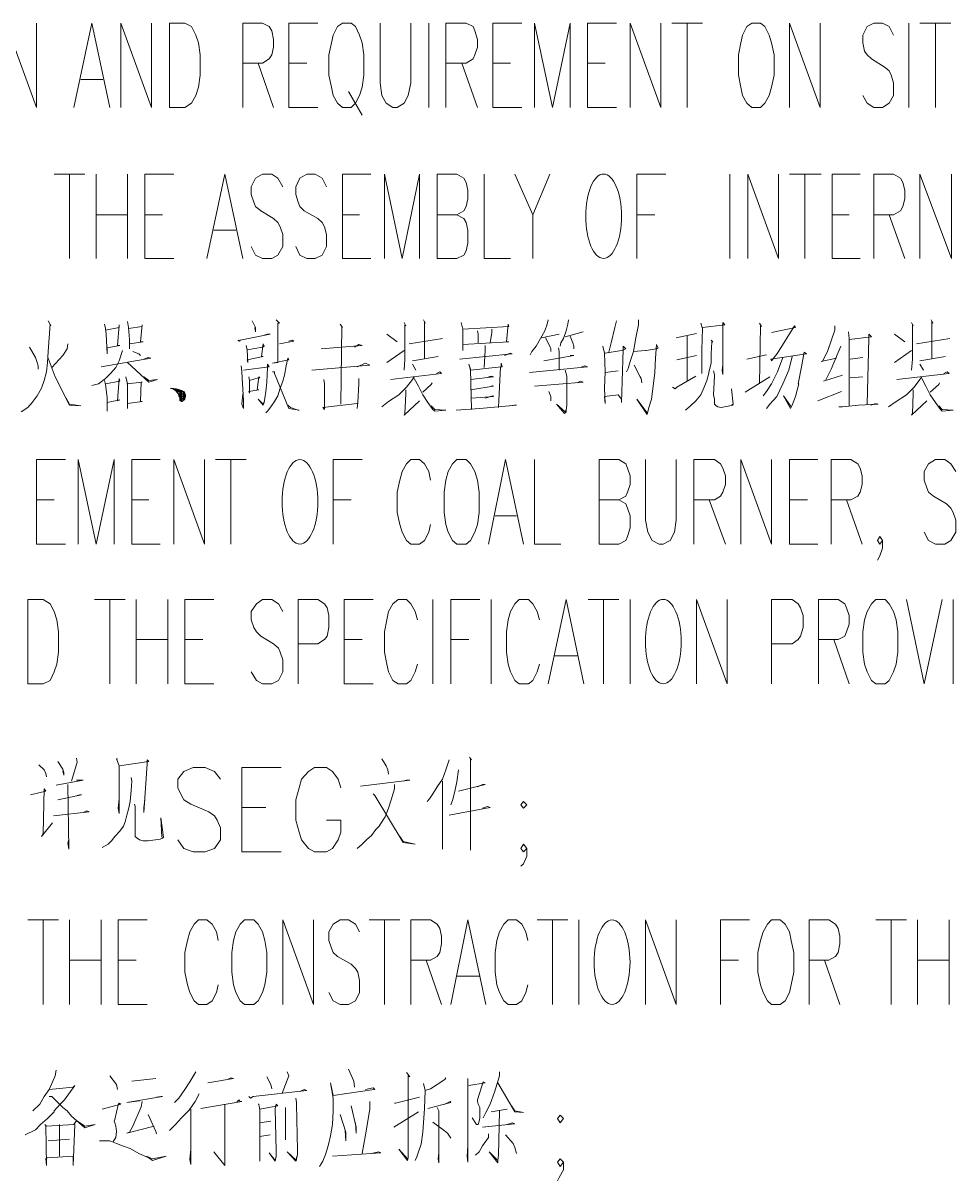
# Model space of a CAD drawing. Header units: millimetres. Extents: x 0 to 588, y 0 to 874.
# Drawn here: x 480.6 to 503.75, y 551.52 to 580.26 of the extents above; entities that cross this region are included whole.
import ezdxf

# ---------------------------------------------------------------- set-up
doc = ezdxf.new("R2010")
doc.units = ezdxf.units.MM
doc.layers.get('0').update_dxf_attribs({"lineweight": 18})

msp = doc.modelspace()

# ---------------------------------------------------------------- linework, layer by layer
at = {"color": 0, "lineweight": 0}
for points in [[(480.166, 578.168), (480.166, 580.263), (480.928, 578.168), (480.928, 580.263)], [(481.859, 578.168), (482.304, 580.263), (482.748, 578.168)], [(483.023, 578.168), (483.023, 580.263), (483.785, 578.168), (483.785, 580.263)], [(486.05, 578.168), (486.05, 580.263), (486.537, 580.263), (486.706, 580.178), (486.77, 580.072), (486.812, 579.861), (486.812, 579.67), (486.77, 579.48), (486.706, 579.374), (486.537, 579.268), (486.05, 579.268)], [(487.193, 578.168), (487.193, 580.263), (487.913, 580.263)], [(489.458, 580.263), (489.458, 578.781), (489.5, 578.464), (489.606, 578.273), (489.776, 578.168), (489.881, 578.168), (490.051, 578.273), (490.156, 578.464), (490.22, 578.781), (490.22, 580.263)], [(490.664, 580.263), (490.664, 578.168)], [(491.088, 578.168), (491.088, 580.263), (491.596, 580.263), (491.765, 580.178), (491.808, 580.072), (491.871, 579.861), (491.871, 579.67), (491.808, 579.48), (491.765, 579.374), (491.596, 579.268), (491.088, 579.268)], [(492.252, 578.168), (492.252, 580.263), (492.972, 580.263)], [(493.289, 578.168), (493.289, 580.263), (493.734, 578.168), (494.178, 580.263), (494.178, 578.168)], [(494.601, 578.168), (494.601, 580.263), (495.321, 580.263)], [(495.66, 578.168), (495.66, 580.263), (496.422, 578.168), (496.422, 580.263)], [(496.697, 580.263), (497.459, 580.263)], [(497.078, 580.263), (497.078, 578.168)], [(499.618, 578.168), (499.618, 580.263), (500.38, 578.168), (500.38, 580.263)], [(502.2, 579.967), (502.094, 580.178), (501.925, 580.263), (501.714, 580.263), (501.544, 580.178), (501.438, 579.967), (501.438, 579.776), (501.481, 579.564), (501.544, 579.48), (501.65, 579.374), (501.989, 579.162), (502.094, 579.078), (502.137, 578.972), (502.2, 578.781), (502.2, 578.464), (502.094, 578.273), (501.925, 578.168), (501.714, 578.168), (501.544, 578.273), (501.438, 578.464)], [(502.581, 580.263), (502.581, 578.168)], [(502.856, 580.263), (503.618, 580.263)], [(503.238, 580.263), (503.238, 578.168)], [(486.431, 579.268), (486.812, 578.168)], [(487.193, 579.268), (487.638, 579.268)], [(491.49, 579.268), (491.871, 578.168)], [(492.252, 579.268), (492.697, 579.268)], [(494.601, 579.268), (495.046, 579.268)], [(482.029, 578.866), (482.579, 578.866)], [(488.675, 578.57), (489.014, 577.977)], [(487.193, 578.168), (487.913, 578.168)], [(492.252, 578.168), (492.972, 578.168)], [(494.601, 578.168), (495.321, 578.168)], [(481.372, 576.516), (482.134, 576.516)], [(481.753, 576.516), (481.753, 574.421)], [(482.409, 576.516), (482.409, 574.421)], [(483.193, 576.516), (483.193, 574.421)], [(483.616, 574.421), (483.616, 576.516), (484.336, 576.516)], [(485.161, 574.421), (485.606, 576.516), (486.05, 574.421)], [(487.045, 576.199), (486.918, 576.411), (486.77, 576.516), (486.537, 576.516), (486.368, 576.411), (486.262, 576.199), (486.262, 576.009), (486.325, 575.818), (486.368, 575.712), (486.495, 575.606), (486.812, 575.416), (486.918, 575.31), (486.981, 575.204), (487.045, 575.014), (487.045, 574.717), (486.918, 574.506), (486.77, 574.421), (486.537, 574.421), (486.368, 574.506), (486.262, 574.717)], [(488.125, 576.199), (488.019, 576.411), (487.849, 576.516), (487.638, 576.516), (487.468, 576.411), (487.363, 576.199), (487.363, 576.009), (487.426, 575.818), (487.468, 575.712), (487.574, 575.606), (487.913, 575.416), (488.019, 575.31), (488.082, 575.204), (488.125, 575.014), (488.125, 574.717), (488.019, 574.506), (487.849, 574.421), (487.638, 574.421), (487.468, 574.506), (487.363, 574.717)], [(488.527, 574.421), (488.527, 576.516), (489.225, 576.516)], [(489.564, 574.421), (489.564, 576.516), (490.008, 574.421), (490.432, 576.516), (490.432, 574.421)], [(490.876, 574.421), (490.876, 576.516), (491.363, 576.516), (491.532, 576.411), (491.596, 576.305), (491.638, 576.114), (491.638, 575.903), (491.596, 575.712), (491.532, 575.606), (491.363, 575.5), (490.876, 575.5)], [(492.04, 576.516), (492.04, 574.421), (492.697, 574.421)], [(492.802, 576.516), (493.247, 575.5), (493.247, 574.421)], [(493.67, 576.516), (493.247, 575.5)], [(495.829, 574.421), (495.829, 576.516), (496.549, 576.516)], [(498.136, 576.516), (498.136, 574.421)], [(498.581, 574.421), (498.581, 576.516), (499.343, 574.421), (499.343, 576.516)], [(499.618, 576.516), (500.401, 576.516)], [(499.999, 576.516), (499.999, 574.421)], [(500.676, 574.421), (500.676, 576.516), (501.375, 576.516)], [(501.714, 574.421), (501.714, 576.516), (502.2, 576.516), (502.37, 576.411), (502.433, 576.305), (502.476, 576.114), (502.476, 575.903), (502.433, 575.712), (502.37, 575.606), (502.2, 575.5), (501.714, 575.5)], [(502.856, 574.421), (502.856, 576.516), (503.64, 574.421), (503.64, 576.516)], [(482.409, 575.5), (483.193, 575.5)], [(483.616, 575.5), (484.06, 575.5)], [(488.527, 575.5), (488.95, 575.5)], [(491.363, 575.5), (491.532, 575.416), (491.596, 575.31), (491.638, 575.12), (491.638, 574.802), (491.596, 574.611), (491.532, 574.506), (491.363, 574.421), (490.876, 574.421)], [(495.829, 575.5), (496.274, 575.5)], [(500.676, 575.5), (501.1, 575.5)], [(502.094, 575.5), (502.476, 574.421)], [(485.33, 575.12), (485.881, 575.12)], [(483.616, 574.421), (484.336, 574.421)], [(488.527, 574.421), (489.225, 574.421)], [(500.676, 574.421), (501.375, 574.421)], [(481.224, 572.876), (481.288, 572.749), (481.267, 572.791), (481.224, 572.114), (481.203, 571.839), (481.182, 571.605), (481.118, 571.394), (481.055, 571.204), (480.949, 571.013), (480.822, 570.844), (480.716, 570.717), (480.547, 570.611)], [(486.283, 572.876), (486.368, 572.707), (486.368, 572.601), (486.346, 572.707)], [(486.876, 572.897), (486.96, 572.812), (486.918, 572.812), (486.918, 571.839), (486.791, 571.817), (487.193, 571.902), (487.172, 571.944), (487.13, 571.754), (487.087, 571.521), (487.045, 571.373), (486.981, 571.204), (486.918, 571.013), (486.833, 570.865), (486.749, 570.738), (486.664, 570.632), (486.622, 570.59)], [(490.538, 572.897), (490.58, 572.812), (490.559, 572.855), (490.559, 571.944)], [(493.628, 572.897), (493.607, 572.791), (493.543, 572.622), (493.332, 572.241), (493.226, 572.114), (493.183, 572.029)], [(494.136, 572.897), (494.115, 572.791), (494.072, 572.622), (494.009, 572.431), (493.945, 572.326), (493.924, 572.241)], [(495.321, 572.876), (495.279, 572.707), (495.194, 572.326), (495.131, 572.093)], [(495.872, 572.897), (495.872, 572.77), (495.808, 572.452), (495.745, 572.114), (495.66, 571.86), (495.618, 571.691), (495.575, 571.605)], [(503.132, 572.897), (503.174, 572.812), (503.153, 572.855), (503.153, 571.944)], [(482.621, 572.791), (482.642, 572.685), (482.663, 572.537), (482.685, 572.05), (482.685, 572.198), (483.002, 572.262), (482.939, 572.262), (482.981, 572.77), (482.981, 572.707), (482.642, 572.643)], [(483.193, 572.855), (483.214, 572.707), (483.235, 572.41), (483.235, 572.177), (483.235, 572.304), (483.574, 572.347), (483.51, 572.347), (483.553, 572.77), (483.553, 572.728), (483.214, 572.685)], [(488.463, 572.791), (488.527, 572.707), (488.505, 572.728), (488.484, 570.802)], [(490.051, 572.833), (490.093, 572.749), (490.072, 572.77), (490.072, 571.923), (490.051, 571.648)], [(491.469, 572.833), (491.511, 572.664), (491.511, 572.135), (491.511, 572.283), (492.654, 572.347), (492.591, 572.347), (492.633, 572.791), (492.654, 572.728), (491.511, 572.664)], [(491.871, 572.622), (491.892, 572.537), (491.892, 572.326)], [(492.231, 572.664), (492.231, 572.579), (492.188, 572.326)], [(494.051, 572.474), (494.496, 572.601)], [(497.417, 572.812), (497.459, 572.685), (497.438, 572.156), (497.438, 571.563), (497.438, 571.817)], [(497.459, 572.707), (498.009, 572.77), (497.967, 572.833), (497.967, 571.542), (497.946, 571.648), (497.967, 571.775)], [(498.877, 572.812), (498.92, 572.728), (498.898, 572.749), (498.877, 571.309)], [(499.173, 572.579), (499.766, 572.707), (499.745, 572.749), (499.322, 572.072), (499.173, 571.881), (499.152, 571.923), (500.041, 572.05), (499.978, 572.093), (499.914, 571.733), (499.83, 571.309), (499.851, 571.309), (499.766, 570.992), (499.682, 570.78), (499.639, 570.696), (499.47, 571.013), (499.66, 570.738)], [(500.74, 572.749), (500.74, 572.643), (500.57, 572.135), (500.443, 571.881), (500.401, 571.86), (500.782, 571.944)], [(501.079, 572.601), (501.1, 572.431), (501.1, 570.759)], [(502.645, 572.833), (502.687, 572.749), (502.666, 572.77), (502.666, 571.923), (502.645, 571.648)], [(481.711, 572.304), (481.69, 572.177), (481.584, 572.008), (481.309, 571.712)], [(485.923, 572.389), (485.966, 572.368), (485.987, 572.389), (486.728, 572.537), (486.664, 572.537), (486.579, 572.516)], [(486.135, 572.262), (486.156, 572.156), (486.177, 571.839), (486.156, 571.902), (486.558, 571.987), (486.516, 571.987), (486.558, 572.304), (486.579, 572.241), (486.537, 572.22), (486.156, 572.156)], [(486.96, 572.304), (487.32, 572.368), (487.278, 572.389), (487.193, 572.368)], [(489.627, 572.537), (489.881, 572.347)], [(490.178, 572.304), (491.003, 572.431)], [(493.459, 572.452), (493.903, 572.537)], [(493.564, 572.452), (493.67, 572.241), (493.691, 572.177), (493.691, 572.114)], [(494.178, 572.494), (494.242, 572.326), (494.263, 572.241), (494.263, 572.177)], [(497.311, 572.558), (496.803, 572.452)], [(497.671, 572.389), (497.713, 572.347), (497.692, 572.347), (497.671, 572.05), (497.671, 571.817), (497.628, 571.627), (497.607, 571.542), (497.565, 571.394), (497.501, 571.225), (497.417, 571.034), (497.29, 570.886), (497.163, 570.759), (497.036, 570.653)], [(497.078, 572.494), (497.078, 571.373)], [(501.1, 572.41), (501.65, 572.474), (501.587, 572.537), (501.587, 572.431), (501.544, 570.802)], [(502.221, 572.537), (502.476, 572.347)], [(502.772, 572.304), (503.597, 572.431)], [(480.759, 572.22), (480.907, 571.965), (480.949, 571.839), (480.97, 571.754), (480.97, 571.669)], [(483.066, 572.135), (482.981, 571.881), (482.896, 571.712), (482.769, 571.563), (482.642, 571.436), (482.473, 571.309), (482.304, 571.267)], [(483.32, 572.114), (483.468, 572.05), (483.51, 572.008)], [(487.998, 572.177), (489.014, 572.262), (488.929, 572.283), (488.823, 572.22)], [(489.627, 571.839), (490.051, 572.135)], [(491.426, 571.923), (492.739, 572.05), (492.697, 572.072), (492.548, 572.008)], [(492.062, 572.262), (492.062, 572.135), (492.04, 571.712)], [(493.882, 572.198), (493.903, 572.114), (493.903, 571.648)], [(494.983, 572.241), (495.025, 572.072), (495.046, 571.605), (495.025, 571.204), (495.046, 570.823), (495.025, 570.992), (495.363, 571.034), (495.448, 570.928), (495.448, 570.844), (495.469, 571.373), (495.49, 572.156), (495.49, 572.241), (495.554, 572.177), (495.448, 572.135), (495.046, 572.072)], [(495.745, 572.114), (496.041, 572.135), (496.062, 572.135), (496.316, 572.177), (496.358, 572.198), (496.316, 572.283), (496.295, 571.944), (496.274, 571.585), (496.231, 571.246), (496.189, 570.928), (496.125, 570.717), (496.083, 570.547), (495.829, 570.928), (496.083, 570.59)], [(498.56, 571.923), (499.046, 572.029)], [(500.888, 572.241), (500.655, 571.669), (500.507, 571.394), (500.465, 571.373), (500.93, 571.521)], [(502.221, 571.839), (502.645, 572.135)], [(481.224, 571.944), (481.394, 571.479), (481.753, 570.78), (482.029, 570.759), (481.753, 570.802), (481.669, 570.95)], [(482.536, 571.733), (483.764, 571.944), (483.701, 571.965), (483.595, 571.923)], [(483.193, 571.839), (483.722, 571.352), (483.933, 571.415), (483.722, 571.394), (483.595, 571.479)], [(486.008, 571.754), (486.029, 571.605), (486.071, 570.886), (486.071, 570.696), (486.029, 570.802), (486.05, 571.056)], [(486.071, 571.648), (486.706, 571.733), (486.664, 571.796), (486.664, 571.712), (486.643, 571.352), (486.622, 571.119), (486.601, 570.95), (486.579, 570.844), (486.558, 570.78), (486.431, 570.928), (486.558, 570.802), (486.579, 570.865)], [(487.765, 571.648), (489.204, 571.775), (489.098, 571.817), (488.887, 571.733)], [(490.262, 571.881), (490.897, 571.987)], [(490.262, 571.796), (490.347, 571.648)], [(491.723, 570.674), (491.702, 571.669), (491.659, 571.796), (491.702, 571.648), (492.464, 571.733), (492.464, 571.817), (492.485, 571.733), (492.442, 571.733), (492.4, 570.717)], [(493.162, 571.585), (494.601, 571.733), (494.538, 571.754), (494.453, 571.733)], [(493.522, 571.881), (494.263, 572.008), (494.178, 572.008)], [(495.766, 571.775), (495.914, 571.479), (495.935, 571.436), (495.956, 571.331)], [(496.824, 571.902), (497.311, 572.008)], [(499.449, 571.965), (499.322, 571.605), (499.173, 571.309), (499.046, 571.119), (498.962, 571.013)], [(499.682, 571.987), (499.597, 571.648), (499.449, 571.309), (499.3, 570.992), (499.131, 570.802), (499.046, 570.696)], [(501.438, 571.965), (501.121, 571.923)], [(502.856, 571.881), (503.491, 571.987)], [(502.856, 571.796), (502.941, 571.648)], [(483.15, 571.479), (483.193, 571.309), (483.193, 570.696), (483.193, 570.823), (483.553, 570.865), (483.51, 570.865), (483.531, 571.352), (483.553, 571.352), (483.171, 571.309)], [(486.198, 571.479), (486.219, 571.394), (486.219, 571.076), (486.198, 571.119), (486.452, 571.161), (486.41, 571.161), (486.452, 571.479), (486.474, 571.458), (486.431, 571.458), (486.219, 571.394)], [(486.791, 571.605), (486.833, 571.605), (486.833, 571.563), (487.193, 570.696), (487.447, 570.653), (487.426, 570.653), (487.236, 570.717), (487.172, 570.78)], [(490.305, 571.479), (490.262, 571.415), (490.114, 571.225), (489.924, 571.034), (489.67, 570.865), (489.5, 570.738)], [(489.712, 571.415), (490.982, 571.563), (490.94, 571.605), (490.855, 571.563)], [(491.702, 571.415), (492.273, 571.479), (492.231, 571.5), (492.146, 571.479)], [(494.051, 571.648), (494.094, 571.5), (494.094, 570.78), (494.072, 570.653), (494.072, 570.611), (494.03, 570.569), (493.839, 570.802), (494.051, 570.611), (494.072, 570.674)], [(495.046, 571.585), (495.363, 571.627)], [(496.718, 571.225), (496.782, 571.183), (496.824, 571.225), (497.29, 571.5)], [(497.734, 571.627), (497.755, 571.542), (497.755, 571.5), (497.734, 571.034), (497.755, 570.928), (497.755, 570.802), (497.798, 570.759), (497.84, 570.738), (497.925, 570.717), (498.136, 570.759), (498.2, 570.78), (498.221, 570.802), (498.179, 571.183), (498.221, 570.802), (498.179, 570.78)], [(498.517, 571.098), (499.131, 571.479)], [(501.121, 571.458), (501.438, 571.479)], [(502.899, 571.479), (502.856, 571.415), (502.708, 571.225), (502.518, 571.034), (502.264, 570.865), (502.073, 570.738)], [(502.285, 571.415), (503.576, 571.563), (503.534, 571.605), (503.449, 571.563)], [(482.621, 571.394), (482.642, 571.288), (482.685, 570.971), (482.685, 570.632), (482.685, 570.844), (483.002, 570.907), (482.939, 570.886), (482.981, 571.436), (483.002, 571.373), (482.642, 571.309)], [(484.272, 571.204), (484.399, 571.183), (484.484, 571.161), (484.526, 571.14), (484.568, 571.119), (484.59, 571.119), (484.611, 571.076), (484.632, 571.034), (484.632, 570.992), (484.611, 570.928), (484.547, 570.865), (484.526, 570.865), (484.484, 570.886), (484.484, 570.95), (484.463, 571.013), (484.442, 571.076), (484.378, 571.14), (484.315, 571.183), (484.251, 571.204)], [(484.315, 571.183), (484.399, 571.183)], [(484.357, 571.161), (484.357, 571.183)], [(484.484, 571.161), (484.357, 571.161)], [(484.399, 571.183), (484.399, 571.119)], [(484.42, 571.098), (484.42, 571.161)], [(484.442, 571.161), (484.442, 571.056)], [(484.484, 570.928), (484.484, 571.161)], [(488.061, 571.415), (488.082, 571.309), (488.082, 570.674), (488.04, 570.717), (488.887, 570.823)], [(488.929, 571.436), (488.929, 571.309), (488.908, 570.844), (488.887, 570.696)], [(490.093, 571.161), (490.093, 571.056), (490.072, 570.569), (490.051, 570.526), (490.432, 570.886)], [(490.305, 571.436), (490.411, 571.246), (490.516, 571.034), (490.643, 570.844), (490.77, 570.674), (490.813, 570.632), (491.088, 570.653), (490.813, 570.674), (490.728, 570.759)], [(490.749, 571.331), (490.728, 571.288), (490.516, 571.098)], [(491.702, 571.161), (492.273, 571.246), (492.231, 571.267)], [(493.289, 571.246), (494.496, 571.352), (494.432, 571.373), (494.348, 571.331)], [(502.687, 571.161), (502.687, 571.056), (502.666, 570.569), (502.645, 570.526), (503.026, 570.886)], [(502.899, 571.436), (503.005, 571.246), (503.111, 571.034), (503.238, 570.844), (503.365, 570.674), (503.407, 570.632), (503.682, 570.653), (503.407, 570.674), (503.322, 570.759)], [(503.343, 571.331), (503.322, 571.288), (503.111, 571.098)], [(484.378, 571.14), (484.526, 571.14)], [(484.399, 571.119), (484.568, 571.119), (484.42, 571.119)], [(484.611, 571.076), (484.442, 571.076)], [(484.463, 571.034), (484.632, 571.034)], [(484.632, 570.992), (484.484, 570.992)], [(484.484, 570.95), (484.611, 570.95)], [(484.611, 570.928), (484.484, 570.928)], [(484.484, 570.886), (484.568, 570.886)], [(484.505, 571.14), (484.505, 570.886)], [(484.526, 570.865), (484.526, 571.14)], [(484.568, 571.119), (484.568, 570.886)], [(484.59, 570.907), (484.59, 571.119)], [(484.611, 571.076), (484.611, 570.95)], [(491.723, 570.95), (492.273, 570.992), (492.252, 571.013), (492.062, 570.95)], [(493.649, 571.119), (493.691, 570.992), (493.691, 570.886)], [(500.317, 570.886), (500.909, 571.119)], [(492.675, 570.759), (492.781, 570.78), (492.845, 570.78), (491.935, 570.696), (491.342, 570.653)], [(500.846, 570.738), (500.93, 570.738), (501.332, 570.78), (501.819, 570.802), (501.735, 570.823), (501.735, 570.802), (501.629, 570.78)], [(480.928, 567.33), (480.928, 569.426), (481.647, 569.426)], [(481.965, 567.33), (481.965, 569.426), (482.409, 567.33), (482.854, 569.426), (482.854, 567.33)], [(483.298, 567.33), (483.298, 569.426), (483.997, 569.426)], [(484.336, 567.33), (484.336, 569.426), (485.098, 567.33), (485.098, 569.426)], [(485.373, 569.426), (486.135, 569.426)], [(485.754, 569.426), (485.754, 567.33)], [(488.294, 567.33), (488.294, 569.426), (489.014, 569.426)], [(490.707, 568.918), (490.664, 569.129), (490.559, 569.319), (490.432, 569.426), (490.22, 569.426), (490.114, 569.319), (490.008, 569.129), (489.945, 568.918), (489.881, 568.621), (489.881, 568.113), (489.945, 567.817), (490.008, 567.626), (490.114, 567.415), (490.22, 567.33), (490.432, 567.33), (490.559, 567.415), (490.664, 567.626), (490.707, 567.817)], [(492.146, 567.33), (492.57, 569.426), (493.014, 567.33)], [(493.289, 569.426), (493.289, 567.33), (493.945, 567.33)], [(494.898, 567.33), (494.898, 569.426), (495.385, 569.426), (495.554, 569.319), (495.596, 569.214), (495.66, 569.024), (495.66, 568.812), (495.596, 568.621), (495.554, 568.515), (495.385, 568.43), (494.898, 568.43)], [(496.041, 569.426), (496.041, 567.923), (496.104, 567.626), (496.21, 567.415), (496.38, 567.33), (496.485, 567.33), (496.655, 567.415), (496.76, 567.626), (496.803, 567.923), (496.803, 569.426)], [(497.247, 567.33), (497.247, 569.426), (497.755, 569.426), (497.904, 569.319), (497.967, 569.214), (498.031, 569.024), (498.031, 568.812), (497.967, 568.621), (497.904, 568.515), (497.755, 568.43), (497.247, 568.43)], [(498.411, 567.33), (498.411, 569.426), (499.173, 567.33), (499.173, 569.426)], [(499.618, 567.33), (499.618, 569.426), (500.317, 569.426)], [(500.655, 567.33), (500.655, 569.426), (501.142, 569.426), (501.311, 569.319), (501.375, 569.214), (501.417, 569.024), (501.417, 568.812), (501.375, 568.621), (501.311, 568.515), (501.142, 568.43), (500.655, 568.43)], [(503.745, 569.129), (503.618, 569.319), (503.47, 569.426), (503.238, 569.426), (503.068, 569.319), (502.962, 569.129), (502.962, 568.918), (503.026, 568.727), (503.068, 568.621), (503.195, 568.515), (503.513, 568.325), (503.618, 568.219), (503.682, 568.113), (503.745, 567.923), (503.745, 567.626), (503.618, 567.415), (503.47, 567.33), (503.238, 567.33), (503.068, 567.415), (502.962, 567.626)], [(480.928, 568.43), (481.372, 568.43)], [(483.298, 568.43), (483.722, 568.43)], [(488.294, 568.43), (488.738, 568.43)], [(495.385, 568.43), (495.554, 568.325), (495.596, 568.219), (495.66, 568.029), (495.66, 567.732), (495.596, 567.521), (495.554, 567.415), (495.385, 567.33), (494.898, 567.33)], [(497.628, 568.43), (498.031, 567.33)], [(499.618, 568.43), (500.062, 568.43)], [(501.036, 568.43), (501.417, 567.33)], [(492.315, 568.029), (492.845, 568.029)], [(501.925, 567.415), (501.862, 567.33), (501.798, 567.415), (501.862, 567.521), (501.925, 567.415), (501.925, 567.224), (501.862, 567.034), (501.798, 566.928)], [(480.928, 567.33), (481.647, 567.33)], [(483.298, 567.33), (483.997, 567.33)], [(499.618, 567.33), (500.317, 567.33)], [(482.367, 565.954), (483.129, 565.954)], [(482.748, 565.954), (482.748, 563.859)], [(483.404, 565.954), (483.404, 563.859)], [(484.188, 565.954), (484.188, 563.859)], [(484.611, 563.859), (484.611, 565.954), (485.33, 565.954)], [(487.045, 565.658), (486.939, 565.848), (486.77, 565.954), (486.537, 565.954), (486.389, 565.848), (486.262, 565.658), (486.262, 565.446), (486.325, 565.255), (486.389, 565.15), (486.495, 565.044), (486.812, 564.854), (486.939, 564.748), (486.981, 564.642), (487.045, 564.452), (487.045, 564.155), (486.939, 563.943), (486.77, 563.859), (486.537, 563.859), (486.389, 563.943), (486.262, 564.155)], [(487.426, 563.859), (487.426, 565.954), (487.913, 565.954), (488.082, 565.848), (488.146, 565.743), (488.188, 565.552), (488.188, 565.255), (488.146, 565.044), (488.082, 564.96), (487.913, 564.854), (487.426, 564.854)], [(488.569, 563.859), (488.569, 565.954), (489.289, 565.954)], [(490.389, 565.446), (490.326, 565.658), (490.22, 565.848), (490.114, 565.954), (489.902, 565.954), (489.776, 565.848), (489.67, 565.658), (489.627, 565.446), (489.564, 565.15), (489.564, 564.642), (489.627, 564.346), (489.67, 564.155), (489.776, 563.943), (489.902, 563.859), (490.114, 563.859), (490.22, 563.943), (490.326, 564.155), (490.389, 564.346)], [(490.77, 565.954), (490.77, 563.859)], [(491.215, 563.859), (491.215, 565.954), (491.935, 565.954)], [(492.21, 565.954), (492.21, 563.859)], [(493.416, 565.446), (493.353, 565.658), (493.247, 565.848), (493.141, 565.954), (492.908, 565.954), (492.802, 565.848), (492.697, 565.658), (492.633, 565.446), (492.591, 565.15), (492.591, 564.642), (492.633, 564.346), (492.697, 564.155), (492.802, 563.943), (492.908, 563.859), (493.141, 563.859), (493.247, 563.943), (493.353, 564.155), (493.416, 564.346)], [(493.628, 563.859), (494.072, 565.954), (494.517, 563.859)], [(494.623, 565.954), (495.385, 565.954)], [(495.004, 565.954), (495.004, 563.859)], [(495.66, 565.954), (495.66, 563.859)], [(497.311, 563.859), (497.311, 565.954), (498.073, 563.859), (498.073, 565.954)], [(499.173, 563.859), (499.173, 565.954), (499.682, 565.954), (499.83, 565.848), (499.893, 565.743), (499.957, 565.552), (499.957, 565.255), (499.893, 565.044), (499.83, 564.96), (499.682, 564.854), (499.173, 564.854)], [(500.338, 563.859), (500.338, 565.954), (500.825, 565.954), (500.994, 565.848), (501.036, 565.743), (501.1, 565.552), (501.1, 565.341), (501.036, 565.15), (500.994, 565.044), (500.825, 564.96), (500.338, 564.96)], [(502.518, 565.954), (502.962, 563.859), (503.407, 565.954)], [(503.682, 565.954), (503.682, 563.859)], [(483.404, 564.96), (484.188, 564.96)], [(484.611, 564.96), (485.055, 564.96)], [(488.569, 564.96), (489.014, 564.96)], [(491.215, 564.96), (491.659, 564.96)], [(500.719, 564.96), (501.1, 563.859)], [(493.797, 564.557), (494.348, 564.557)], [(484.611, 563.859), (485.33, 563.859)], [(488.569, 563.859), (489.289, 563.859)], [(481.923, 562.017), (481.944, 561.911), (481.796, 561.446)], [(482.939, 561.996), (482.918, 561.996), (482.981, 561.827), (482.981, 560.641), (482.96, 560.769), (482.981, 561.001)], [(482.981, 561.827), (483.722, 561.933), (483.68, 561.975), (483.68, 561.869), (483.595, 560.663), (483.595, 560.79), (483.616, 560.98)], [(489.5, 561.996), (489.606, 561.827), (489.649, 561.721), (489.67, 561.615)], [(491.173, 561.975), (491.088, 561.721), (491.003, 561.488), (490.876, 561.298), (490.77, 561.128), (490.686, 561.001), (490.622, 560.937)], [(491.68, 562.038), (491.723, 561.975), (491.702, 561.996), (491.702, 559.731), (491.702, 560.197)], [(480.991, 561.848), (481.118, 561.721), (481.161, 561.636), (481.182, 561.551)], [(481.457, 561.933), (481.584, 561.742), (481.605, 561.658), (481.605, 561.594), (481.584, 561.7)], [(485.5, 561.488), (485.352, 561.679), (485.119, 561.784), (484.822, 561.784), (484.59, 561.679), (484.442, 561.488), (484.442, 561.277), (484.526, 561.086), (484.59, 560.98), (484.759, 560.874), (485.204, 560.684), (485.352, 560.578), (485.415, 560.472), (485.5, 560.282), (485.5, 559.985), (485.352, 559.774), (485.119, 559.689), (484.822, 559.689), (484.59, 559.774), (484.442, 559.985)], [(486.029, 559.689), (486.029, 561.784), (487.003, 561.784)], [(488.484, 561.277), (488.421, 561.488), (488.273, 561.679), (488.125, 561.784), (487.828, 561.784), (487.68, 561.679), (487.511, 561.488), (487.447, 561.277), (487.363, 560.98), (487.363, 560.472), (487.447, 560.176), (487.511, 559.985), (487.68, 559.774), (487.828, 559.689), (488.125, 559.689), (488.273, 559.774), (488.421, 559.985), (488.484, 560.176), (488.484, 560.472), (488.125, 560.472)], [(491.405, 561.721), (491.363, 561.425), (491.3, 561.149), (491.257, 560.959), (491.215, 560.853)], [(481.415, 561.34), (482.092, 561.467), (481.923, 561.467)], [(483.277, 561.53), (483.298, 561.446), (483.277, 561.213), (483.256, 560.937), (483.214, 560.747), (483.171, 560.599), (483.129, 560.43), (483.087, 560.324), (483.002, 560.197), (482.875, 560.07), (482.791, 559.964), (482.706, 559.879), (482.558, 559.794)], [(488.971, 561.319), (490.199, 561.467), (490.114, 561.467), (490.029, 561.446)], [(491.003, 561.446), (491.003, 559.753), (491.003, 560.07)], [(480.78, 561.107), (481.161, 561.192), (481.118, 561.255), (481.097, 560.134), (481.055, 560.07), (481.33, 560.408)], [(481.457, 560.98), (482.05, 561.107), (482.007, 561.107), (481.944, 561.086)], [(481.711, 561.361), (481.732, 559.753), (481.711, 559.901), (481.732, 560.006)], [(489.818, 561.361), (489.818, 561.255), (489.733, 560.98), (489.67, 560.769), (489.585, 560.557), (489.458, 560.366), (489.437, 560.324), (489.352, 560.239), (489.246, 560.091), (489.119, 559.985), (489.014, 559.879), (488.887, 559.774)], [(489.289, 561.128), (489.331, 561.086), (490.029, 559.922), (490.326, 559.879), (490.029, 559.943), (489.945, 560.07)], [(491.405, 561.192), (492.062, 561.361), (491.998, 561.361), (491.871, 561.298)], [(483.362, 560.874), (483.383, 560.811), (483.383, 560.07), (483.425, 560.028), (483.489, 559.985), (483.574, 559.964), (483.701, 559.964), (483.997, 560.006), (484.06, 560.028), (484.082, 560.049), (484.018, 560.536), (484.039, 560.049)], [(491.173, 560.599), (492.188, 560.79), (492.125, 560.811), (491.998, 560.769)], [(481.351, 560.578), (482.24, 560.684), (482.177, 560.705), (482.092, 560.663)], [(486.029, 560.79), (486.622, 560.79)], [(486.029, 559.689), (487.003, 559.689)], [(492.95, 559.329), (493.014, 559.393), (493.099, 559.583), (493.099, 559.774), (493.014, 559.879), (492.95, 559.774), (493.014, 559.689), (493.099, 559.774)], [(480.716, 557.996), (481.478, 557.996)], [(481.097, 557.996), (481.097, 555.9)], [(481.753, 557.996), (481.753, 555.9)], [(482.536, 557.996), (482.536, 555.9)], [(482.96, 555.9), (482.96, 557.996), (483.68, 557.996)], [(485.436, 557.488), (485.394, 557.699), (485.288, 557.89), (485.161, 557.996), (484.95, 557.996), (484.844, 557.89), (484.738, 557.699), (484.674, 557.488), (484.611, 557.191), (484.611, 556.704), (484.674, 556.387), (484.738, 556.197), (484.844, 555.985), (484.95, 555.9), (485.161, 555.9), (485.288, 555.985), (485.394, 556.197), (485.436, 556.387)], [(487.045, 555.9), (487.045, 557.996), (487.807, 555.9), (487.807, 557.996)], [(488.95, 557.699), (488.844, 557.89), (488.675, 557.996), (488.463, 557.996), (488.294, 557.89), (488.188, 557.699), (488.188, 557.488), (488.252, 557.297), (488.294, 557.191), (488.4, 557.086), (488.738, 556.895), (488.844, 556.789), (488.908, 556.704), (488.95, 556.493), (488.95, 556.197), (488.844, 555.985), (488.675, 555.9), (488.463, 555.9), (488.294, 555.985), (488.188, 556.197)], [(489.183, 557.996), (489.945, 557.996)], [(489.564, 557.996), (489.564, 555.9)], [(490.22, 555.9), (490.22, 557.996), (490.707, 557.996), (490.876, 557.89), (490.94, 557.784), (490.982, 557.593), (490.982, 557.403), (490.94, 557.191), (490.876, 557.086), (490.707, 557.001), (490.22, 557.001)], [(491.215, 555.9), (491.638, 557.996), (492.083, 555.9)], [(493.12, 557.488), (493.077, 557.699), (492.972, 557.89), (492.845, 557.996), (492.633, 557.996), (492.527, 557.89), (492.421, 557.699), (492.358, 557.488), (492.315, 557.191), (492.315, 556.704), (492.358, 556.387), (492.421, 556.197), (492.527, 555.985), (492.633, 555.9), (492.845, 555.9), (492.972, 555.985), (493.077, 556.197), (493.12, 556.387)], [(493.353, 557.996), (494.115, 557.996)], [(493.734, 557.996), (493.734, 555.9)], [(494.39, 557.996), (494.39, 555.9)], [(496.041, 555.9), (496.041, 557.996), (496.803, 555.9), (496.803, 557.996)], [(497.904, 555.9), (497.904, 557.996), (498.623, 557.996)], [(500.105, 555.9), (500.105, 557.996), (500.592, 557.996), (500.761, 557.89), (500.825, 557.784), (500.867, 557.593), (500.867, 557.403), (500.825, 557.191), (500.761, 557.086), (500.592, 557.001), (500.105, 557.001)], [(501.756, 557.996), (502.518, 557.996)], [(502.137, 557.996), (502.137, 555.9)], [(502.793, 557.996), (502.793, 555.9)], [(503.576, 557.996), (503.576, 555.9)], [(481.753, 557.001), (482.536, 557.001)], [(482.96, 557.001), (483.404, 557.001)], [(490.601, 557.001), (490.982, 555.9)], [(497.904, 557.001), (498.348, 557.001)], [(500.486, 557.001), (500.867, 555.9)], [(502.793, 557.001), (503.576, 557.001)], [(491.363, 556.599), (491.913, 556.599)], [(482.96, 555.9), (483.68, 555.9)], [(481.415, 554.27), (481.394, 554.122), (481.309, 553.932), (481.245, 553.784), (481.118, 553.614), (481.012, 553.424), (480.843, 553.254)], [(484.886, 554.228), (484.738, 553.974), (484.611, 553.784), (484.463, 553.572), (484.357, 553.466)], [(487.151, 554.228), (487.193, 554.122), (487.024, 553.699)], [(488.675, 554.292), (488.802, 553.995), (488.823, 553.847)], [(490.114, 554.207), (490.199, 554.101), (490.156, 554.122), (490.156, 552.09), (490.135, 552.026), (489.924, 552.302), (490.135, 552.069)], [(492.421, 554.228), (492.421, 554.122), (492.294, 553.72), (492.188, 553.424), (492.083, 553.212), (492.019, 553.085)], [(482.748, 554.122), (482.918, 553.91), (482.939, 553.784)], [(483.298, 553.995), (483.891, 554.058)], [(485.182, 553.953), (485.817, 554.058), (485.754, 554.08), (485.669, 554.038)], [(486.643, 554.101), (486.749, 553.91), (486.77, 553.805)], [(489.098, 553.784), (489.289, 553.826), (489.331, 553.784), (489.31, 553.784), (488.294, 553.635), (488.23, 553.953), (488.294, 553.572), (488.294, 553.254), (488.273, 552.915), (488.23, 552.64), (488.167, 552.386), (488.103, 552.175), (488.04, 552.005), (487.955, 551.879)], [(490.538, 553.932), (490.58, 553.762), (490.559, 553.318), (490.516, 552.725), (490.474, 552.429), (490.411, 552.238), (490.368, 552.111), (490.326, 552.026)], [(491.088, 554.08), (491.067, 554.038), (490.876, 553.91), (490.707, 553.805), (490.58, 553.762)], [(491.638, 554.058), (491.638, 551.984), (491.617, 552.133), (491.638, 552.386)], [(491.659, 553.889), (492.062, 553.953), (492.019, 553.974), (491.871, 553.529), (491.871, 553.487), (491.892, 553.424), (491.935, 553.339), (491.935, 553.085), (491.913, 553), (491.892, 552.915), (491.85, 552.915), (491.744, 553.085)], [(492.379, 553.953), (492.802, 553.233), (493.014, 553.212), (492.802, 553.254), (492.718, 553.381)], [(481.245, 553.784), (481.838, 553.847), (481.88, 553.889), (481.626, 553.529), (481.521, 553.424), (481.372, 553.254), (481.372, 553.233), (481.203, 553.064), (481.034, 552.915), (480.907, 552.789), (480.653, 552.662)], [(484.971, 553.678), (484.865, 553.487), (484.717, 553.275), (484.526, 553.085), (484.378, 552.915), (484.23, 552.768)], [(486.198, 553.614), (486.241, 553.572), (486.304, 553.614), (487.638, 553.762), (487.574, 553.784), (487.468, 553.741)], [(481.245, 553.614), (481.309, 553.614), (481.499, 553.424), (481.584, 553.339), (481.69, 553.254), (481.796, 553.127), (482.134, 552.831), (482.388, 552.915), (482.134, 552.873), (481.923, 553.021), (481.859, 552.915), (481.182, 552.873), (481.139, 552.915), (481.161, 552.894), (481.182, 551.9), (481.161, 552.069), (481.182, 552.09), (481.203, 552.09), (481.838, 552.133), (481.838, 551.9), (481.88, 552.915)], [(482.558, 553.297), (483.023, 553.424), (482.981, 553.444), (482.96, 553.403), (482.875, 553.043), (482.854, 553), (482.875, 552.958), (482.896, 552.873), (482.918, 552.746), (482.896, 552.598), (482.833, 552.492)], [(483.489, 553.508), (483.171, 553.466), (484.06, 553.614), (484.018, 553.614), (483.912, 553.593)], [(483.849, 552.873), (483.171, 552.704), (483.235, 552.725), (483.32, 552.873), (483.531, 553.36), (483.553, 553.487)], [(485.013, 553.318), (486.029, 553.487), (485.944, 553.508), (485.966, 553.529), (485.902, 553.487)], [(485.606, 553.424), (485.606, 551.9), (485.33, 552.238)], [(486.431, 553.424), (486.452, 553.424), (486.474, 553.275), (486.474, 552.005), (486.474, 552.26)], [(486.474, 553.297), (486.918, 553.381), (486.876, 553.424), (486.854, 553.318), (486.876, 552.26), (486.876, 552.133), (486.854, 552.005), (486.706, 552.217), (486.854, 552.026), (486.876, 552.111)], [(487.108, 553.339), (487.108, 552.535), (487.108, 552.725)], [(487.363, 553.572), (487.384, 553.466), (487.384, 553.424), (487.405, 552.281), (487.405, 552.175), (487.384, 552.069), (487.363, 552.005), (487.151, 552.238), (487.384, 552.026), (487.384, 552.111)], [(488.738, 553.381), (488.865, 552.852), (488.865, 552.704), (488.844, 552.958)], [(489.204, 553.487), (489.204, 553.297), (489.098, 552.662), (489.014, 552.196)], [(489.818, 553.444), (489.839, 553.444), (490.432, 553.593)], [(490.643, 553.318), (491.215, 553.466), (491.194, 553.487), (491.067, 553.424)], [(490.876, 553.339), (490.918, 553.254), (490.918, 551.963), (490.897, 552.069), (490.918, 552.217)], [(483.701, 553.17), (483.891, 552.746), (483.912, 552.683)], [(484.759, 553.297), (484.759, 551.921), (484.738, 552.048), (484.759, 552.302)], [(488.463, 553.17), (488.611, 552.725), (488.611, 552.514), (488.59, 552.768)], [(489.797, 552.852), (490.411, 553.233)], [(492.421, 553.254), (492.4, 552.154), (492.379, 552.026), (492.379, 551.963), (492.167, 552.238), (492.379, 552.026)], [(492.21, 553.233), (492.612, 553.297)], [(481.499, 552.915), (481.499, 552.133)], [(486.474, 552.958), (486.749, 553)], [(490.77, 552.979), (491.046, 552.768), (491.13, 552.704), (491.215, 552.577)], [(491.998, 552.852), (492.802, 552.937), (492.739, 552.958), (492.612, 552.915)], [(481.224, 552.514), (481.753, 552.555)], [(482.494, 552.514), (482.748, 552.514), (482.918, 552.45), (483.066, 552.386), (483.256, 552.323), (483.468, 552.196), (483.722, 552.09), (483.807, 552.026), (484.145, 552.133), (483.807, 552.069), (483.658, 552.133)], [(486.728, 552.662), (486.474, 552.619)], [(492.146, 552.683), (492.146, 552.598), (491.998, 552.386), (491.913, 552.238), (491.829, 552.154)], [(492.57, 552.662), (492.76, 552.45), (492.802, 552.344), (492.845, 552.196)], [(488.273, 552.133), (489.479, 552.217), (489.416, 552.238), (489.246, 552.196)], [(493.861, 551.519), (493.903, 551.603), (494.009, 551.794), (494.009, 551.984), (493.924, 552.069), (493.861, 551.984), (493.924, 551.879), (494.009, 551.984)]]:
    msp.add_lwpolyline(points, dxfattribs=at)
for points in [[(484.23, 578.168), (484.23, 580.263), (484.611, 580.263), (484.78, 580.178), (484.886, 579.967), (484.95, 579.776), (484.992, 579.48), (484.992, 578.972), (484.95, 578.676), (484.886, 578.464), (484.78, 578.273), (484.611, 578.168)], [(488.527, 580.263), (488.4, 580.178), (488.294, 579.967), (488.252, 579.776), (488.188, 579.48), (488.188, 578.972), (488.252, 578.676), (488.294, 578.464), (488.4, 578.273), (488.527, 578.168), (488.738, 578.168), (488.844, 578.273), (488.95, 578.464), (489.014, 578.676), (489.056, 578.972), (489.056, 579.48), (489.014, 579.776), (488.95, 579.967), (488.844, 580.178), (488.738, 580.263)], [(498.687, 580.263), (498.56, 580.178), (498.454, 579.967), (498.411, 579.776), (498.348, 579.48), (498.348, 578.972), (498.411, 578.676), (498.454, 578.464), (498.56, 578.273), (498.687, 578.168), (498.898, 578.168), (499.004, 578.273), (499.11, 578.464), (499.173, 578.676), (499.237, 578.972), (499.237, 579.48), (499.173, 579.776), (499.11, 579.967), (499.004, 580.178), (498.898, 580.263)], [(491.363, 569.426), (491.257, 569.319), (491.151, 569.129), (491.088, 568.918), (491.046, 568.621), (491.046, 568.113), (491.088, 567.817), (491.151, 567.626), (491.257, 567.415), (491.363, 567.33), (491.596, 567.33), (491.702, 567.415), (491.808, 567.626), (491.871, 567.817), (491.913, 568.113), (491.913, 568.621), (491.871, 568.918), (491.808, 569.129), (491.702, 569.319), (491.596, 569.426)], [(480.716, 563.859), (480.716, 565.954), (481.097, 565.954), (481.267, 565.848), (481.372, 565.658), (481.436, 565.446), (481.478, 565.15), (481.478, 564.642), (481.436, 564.346), (481.372, 564.155), (481.267, 563.943), (481.097, 563.859)], [(501.756, 565.954), (501.65, 565.848), (501.544, 565.658), (501.481, 565.446), (501.438, 565.15), (501.438, 564.642), (501.481, 564.346), (501.544, 564.155), (501.65, 563.943), (501.756, 563.859), (501.989, 563.859), (502.094, 563.943), (502.2, 564.155), (502.264, 564.346), (502.306, 564.642), (502.306, 565.15), (502.264, 565.446), (502.2, 565.658), (502.094, 565.848), (501.989, 565.954)], [(493.014, 560.769), (493.099, 560.853), (493.014, 560.937), (492.95, 560.853)], [(486.092, 557.996), (485.987, 557.89), (485.881, 557.699), (485.817, 557.488), (485.775, 557.191), (485.775, 556.704), (485.817, 556.387), (485.881, 556.197), (485.987, 555.985), (486.092, 555.9), (486.325, 555.9), (486.431, 555.985), (486.537, 556.197), (486.601, 556.387), (486.643, 556.704), (486.643, 557.191), (486.601, 557.488), (486.537, 557.699), (486.431, 557.89), (486.325, 557.996)], [(499.173, 557.996), (499.068, 557.89), (498.962, 557.699), (498.898, 557.488), (498.835, 557.191), (498.835, 556.704), (498.898, 556.387), (498.962, 556.197), (499.068, 555.985), (499.173, 555.9), (499.385, 555.9), (499.512, 555.985), (499.618, 556.197), (499.66, 556.387), (499.724, 556.704), (499.724, 557.191), (499.66, 557.488), (499.618, 557.699), (499.512, 557.89), (499.385, 557.996)], [(493.924, 552.958), (494.009, 553.064), (493.924, 553.149), (493.861, 553.064)]]:
    msp.add_lwpolyline(points, close=True, dxfattribs=at)
for centre in [(495.004, 575.469), (487.468, 568.378), (496.485, 564.907), (495.215, 556.948)]:
    msp.add_ellipse(centre, major_axis=(0, 1.048), ratio=0.424242, dxfattribs=at)

doc.saveas('drawing.dxf')
